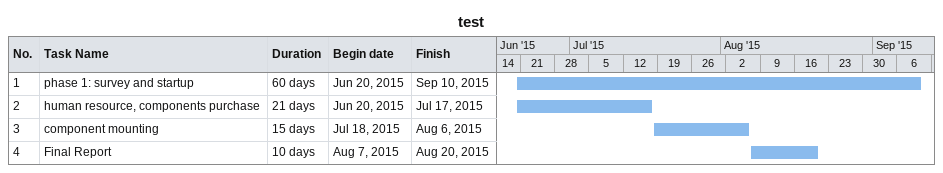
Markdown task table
test

| ID | Task | Duration | Start | Finish |
|---|---|---|---|---|
| 1 | phase 1: survey and startup | 60d | 2015-06-20 | 2015-09-10 |
| 2 | human resource, components purchase | 21d | 2015-06-20 | 2015-07-17 |
| 3 | component mounting | 15d | 2015-07-18 | 2015-08-06 |
| 4 | Final Report | 10d | 2015-08-07 | 2015-08-20 |
